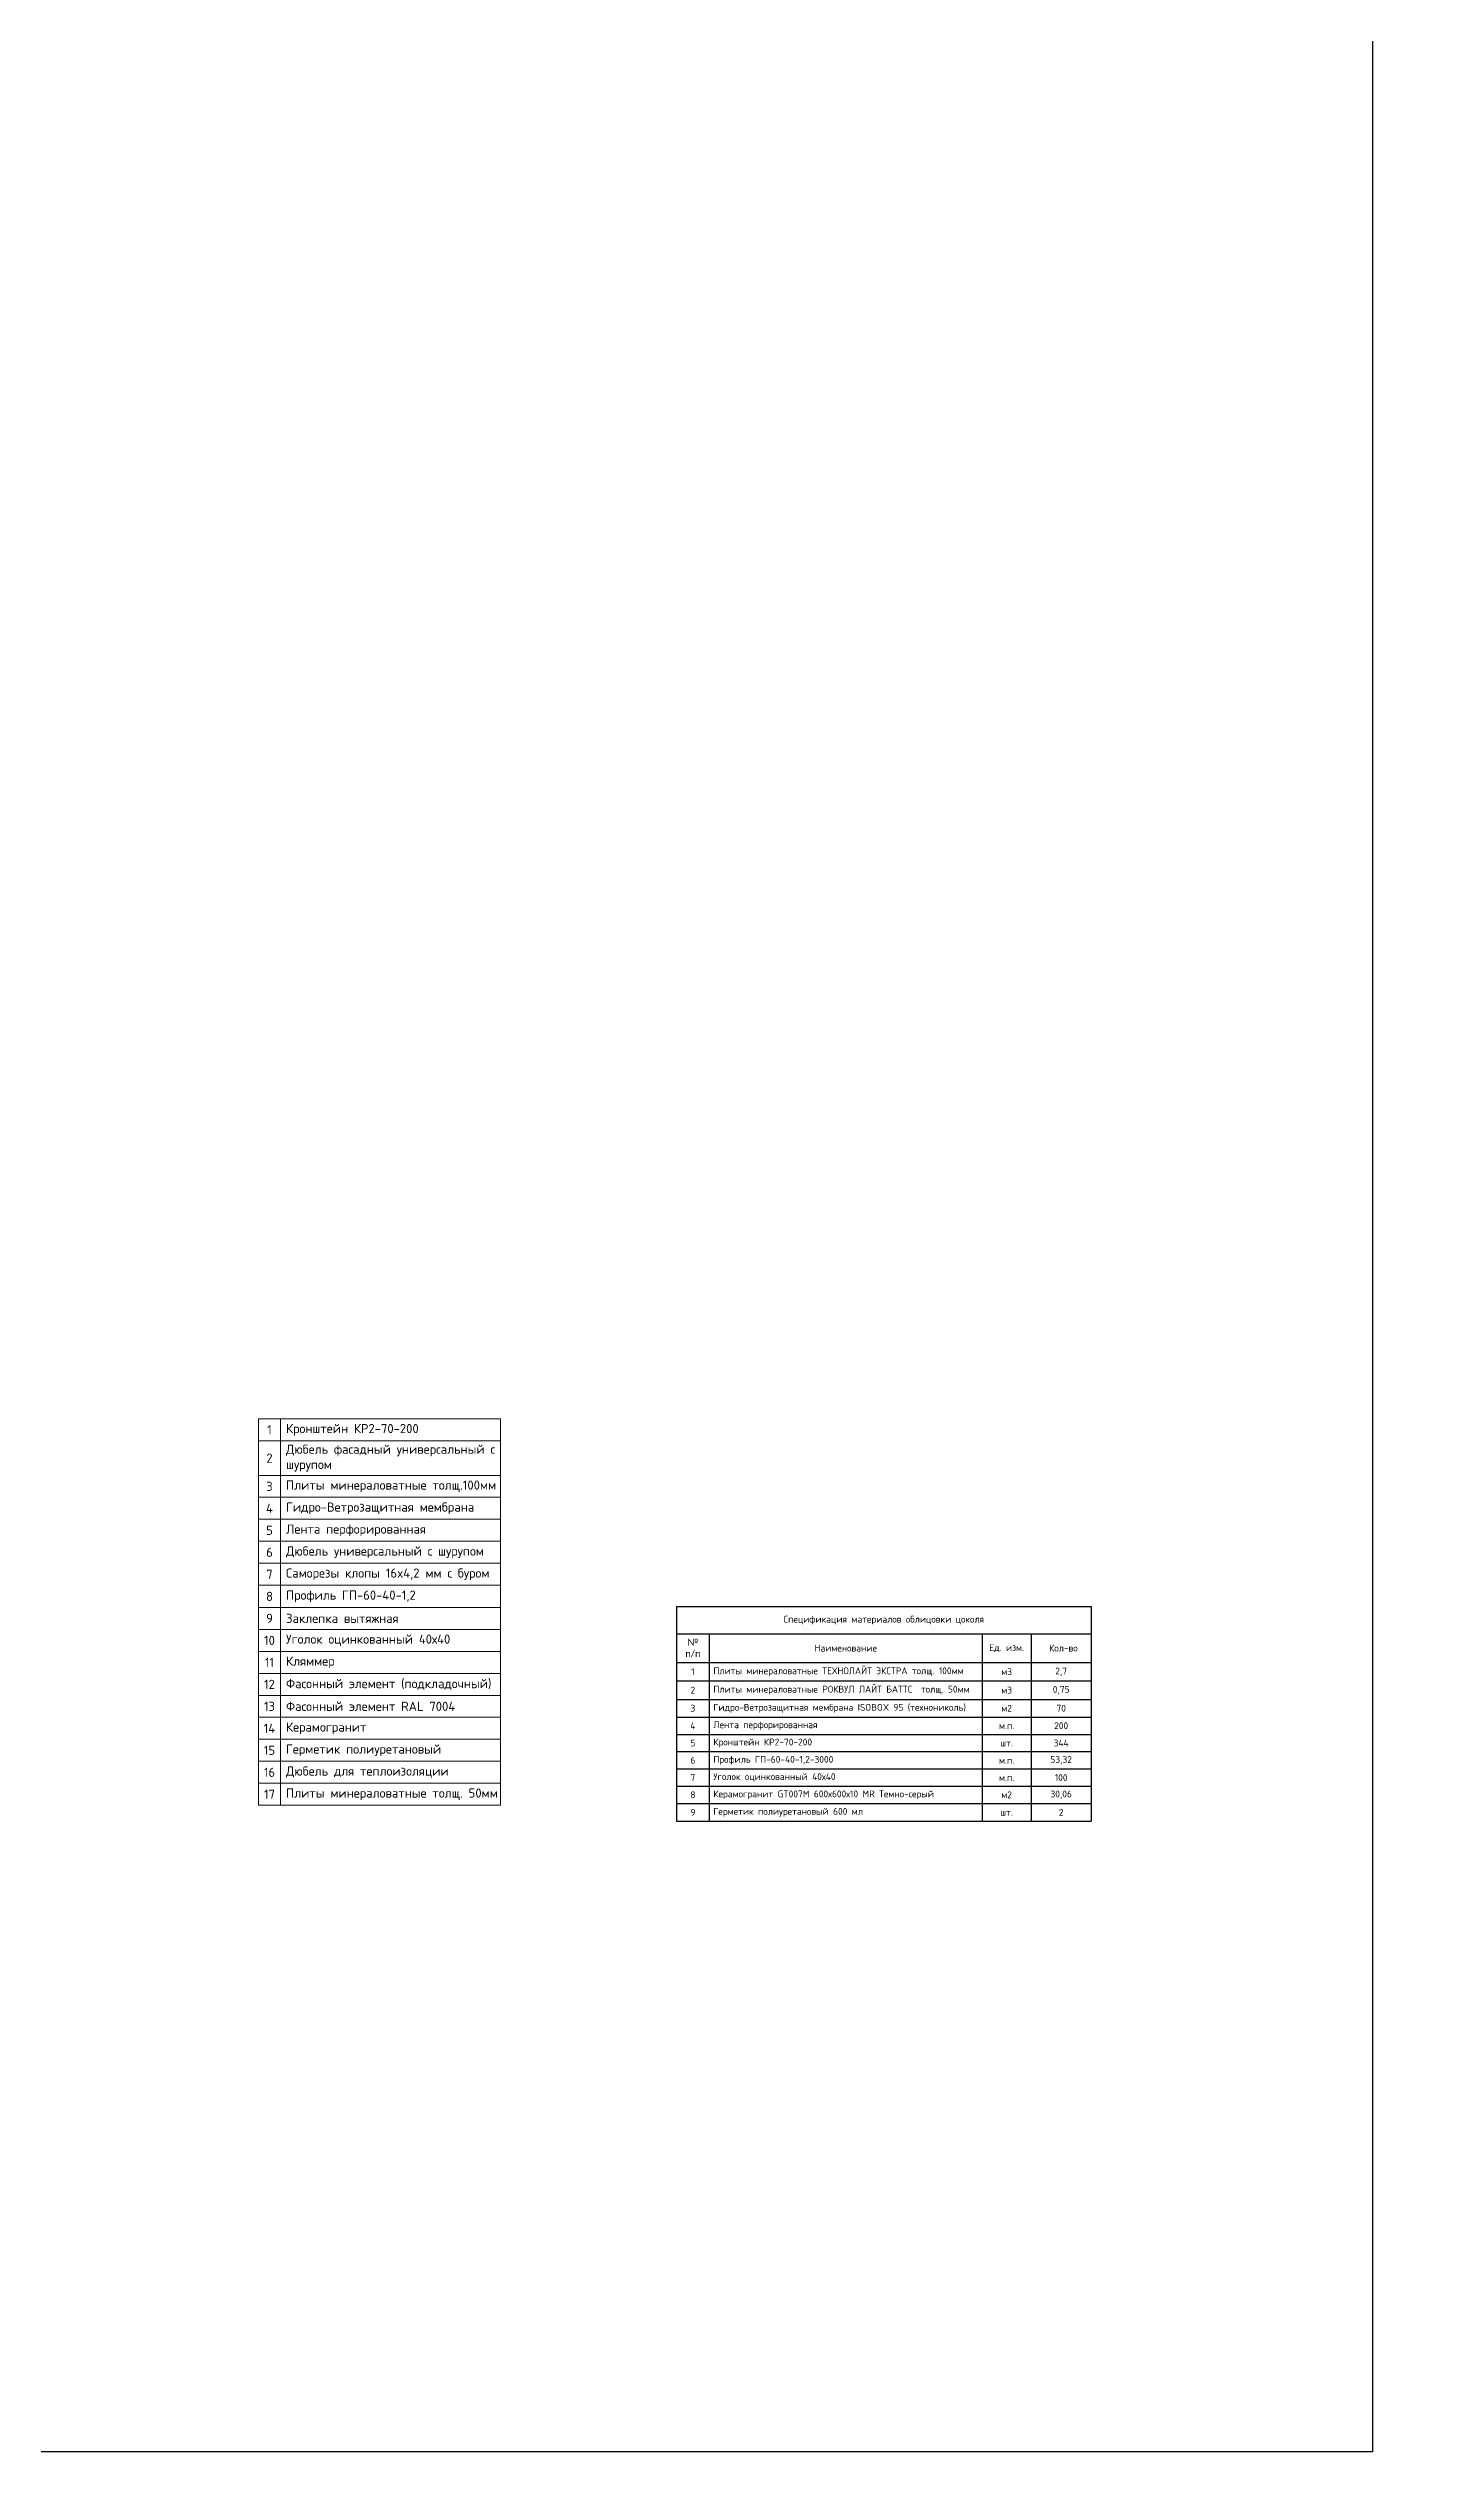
# Model space of a CAD drawing. Header units: millimetres. Extents: x -3689 to 2955806, y -724709 to -635850.
# Drawn here: x 2942034 to 2943926, y -724709 to -721430 of the extents above; entities that cross this region are included whole.
import ezdxf
from ezdxf import colors
from ezdxf.entities.mleader import LeaderData, LeaderLine
from ezdxf.math import Vec2, Vec3

# ---------------------------------------------------------------- set-up
doc = ezdxf.new("R2010")
doc.units = ezdxf.units.MM
doc.layers.add('0_текст', color=7, linetype='Continuous', lineweight=0)
doc.layers.add('_Выноска', color=7, linetype='Continuous', lineweight=15)
doc.styles.add('SPDS', font='isocpeui.ttf')

# ---------------------------------------------------------------- blocks, each defined once
blk = doc.blocks.new('*T462')
at = {"layer": '_Выноска', "linetype": 'ByBlock', "lineweight": -2, "transparency": 16777216}
for p, q in [((0, 0), (565.7, 0)), ((565.7, 0), (565.7, -292.9)), ((0, -37.2), (565.7, -37.2)), ((0, -37.2), (0, -292.9)), ((44.7, -37.2), (44.7, -292.9)), ((416.8, -37.2), (416.8, -292.9)), ((483.8, -37.2), (483.8, -292.9)), ((0, -76.4), (565.7, -76.4)), ((0, -101.5), (565.7, -101.5)), ((0, -126.7), (483.8, -126.7)), ((0, -150.9), (565.7, -150.9)), ((0, -174.4), (565.7, -174.4)), ((0, -198), (565.7, -198)), ((0, -221.6), (565.7, -221.6)), ((0, -245.1), (565.7, -245.1)), ((0, -268.7), (565.7, -268.7)), ((0, -292.9), (565.7, -292.9))]:
    blk.add_line(p, q, dxfattribs=at)
at = {"layer": '_Выноска', "color": 0, "linetype": 'ByBlock', "lineweight": -2, "transparency": 16777216}
for p, q in [((0, 0), (0, -37.2)), ((483.8, -126.7), (565.7, -126.7))]:
    blk.add_line(p, q, dxfattribs=at)
at = {"layer": '_Выноска', "color": 0, "transparency": 16777216, "char_height": 9.304}
for s, insert, width, attachment_point in [('{\\fISOCPEUR|b0|i0|c204|p34;Спецификация материалов облицовки цоколя}', (282.8, -18.6), 554.515, 5), ('{\\fCalibri|b0|i0|c204|p34;№ п/п}', (22.3, -56.8), 33.494, 5), ('{\\fISOCPEUR|b0|i0|c204|p34;Наименование}', (230.7, -56.8), 360.993, 5), ('{\\fISOCPEUR|b0|i0|c0;Ед. изм.', (450.3, -56.8), 55.824, 5), ('{\\fISOCPEUR|b0|i0|c0; Кол-во ', (524.7, -56.8), 70.71, 5), ('{\\fISOCPEUR|b0|i0|c0|p34;1', (22.3, -89), 33.494, 5), ('{\\fISOCPEUR|b0|i0|c0;Плиты минераловатные ТЕХНОЛАЙТ ЭКСТРА толщ. 100мм', (50.2, -89), 360.993, 4), ('{\\fISOCPEUR|b0|i0|c0;м3', (450.3, -89), 55.824, 5), ('{\\fISOCPEUR|b0|i0|c204|p34;2,7}', (524.7, -89), 70.71, 5), ('{\\fISOCPEUR|b0|i0|c0;2', (22.3, -114.1), 33.494, 5), ('{\\fISOCPEUR|b0|i0|c0;Плиты минераловатные РОКВУЛ ЛАЙТ БАТТС  толщ. 50мм', (50.2, -114.1), 360.993, 4), ('{\\fISOCPEUR|b0|i0|c0;м3', (450.3, -114.1), 55.824, 5), ('{\\fISOCPEUR|b0|i0|c204|p34;0,75}', (524.7, -114.1), 70.71, 5), ('{\\fISOCPEUR|b0|i0|c0;4', (22.3, -162.6), 33.494, 5), ('{\\fISOCPEUR|b0|i0|c0;3', (22.3, -138.8), 33.494, 5), ('{\\fISOCPEUR|b0|i0|c0;Лента перфорированная', (50.2, -162.6), 360.993, 4), ('{\\fISOCPEUR|b0|i0|c204|p34;Гидро-Ветрозащитная мембрана ISOBOX 95 (технониколь)}', (50.2, -138.8), 360.993, 4), ('{\\fISOCPEUR|b0|i0|c0;м.п.', (450.3, -162.6), 55.824, 5), ('{\\fISOCPEUR|b0|i0|c0;м2', (450.3, -138.8), 55.824, 5), ('{\\fISOCPEUR|b0|i0|c204|p34;200}', (524.7, -162.6), 70.71, 5), ('{\\fISOCPEUR|b0|i0|c204|p34;70}', (524.7, -138.8), 70.71, 5), ('{\\fISOCPEUR|b0|i0|c0|p34;5', (22.3, -186.2), 33.494, 5), ('{\\fISOCPEUR|b0|i0|c0;Кронштейн КР2-70-200', (50.2, -186.2), 360.993, 4), ('{\\fISOCPEUR|b0|i0|c0;шт.', (450.3, -186.2), 55.824, 5), ('{\\fISOCPEUR|b0|i0|c204|p34;344}', (524.7, -186.2), 70.71, 5), ('{\\fISOCPEUR|b0|i0|c0|p34;7', (22.3, -233.3), 33.494, 5), ('{\\fISOCPEUR|b0|i0|c0|p34;6', (22.3, -209.8), 33.494, 5), ('{\\fISOCPEUR|b0|i0|c0;Уголок оцинкованный 40х40', (50.2, -233.3), 360.993, 4), ('{\\fISOCPEUR|b0|i0|c0;Профиль ГП-60-40-1,2-3000', (50.2, -209.8), 360.993, 4), ('{\\fISOCPEUR|b0|i0|c0;м.п.', (450.3, -209.8), 55.824, 5), ('{\\fISOCPEUR|b0|i0|c204|p34;53,32}', (524.7, -209.8), 70.71, 5), ('{\\fISOCPEUR|b0|i0|c204|p34;100}', (524.7, -233.3), 70.71, 5), ('{\\fISOCPEUR|b0|i0|c0|p34;8', (22.3, -256.9), 33.494, 5), ('{\\fISOCPEUR|b0|i0|c0;Керамогранит GT007М 600х600х10 MR Темно-серый', (50.2, -256.9), 360.993, 4), ('{\\fISOCPEUR|b0|i0|c0;м.п.', (450.3, -233.3), 55.824, 5), ('{\\fISOCPEUR|b0|i0|c0;м2', (450.3, -256.9), 55.824, 5), ('{\\fISOCPEUR|b0|i0|c204|p34;30,06}', (524.7, -256.9), 70.71, 5), ('{\\fISOCPEUR|b0|i0|c0|p34;9', (22.3, -280.8), 33.494, 5), ('{\\fISOCPEUR|b0|i0|c204|p34;Герметик полиуретановый 600 мл}', (50.2, -280.8), 360.993, 4), ('{\\fISOCPEUR|b0|i0|c0;шт.', (450.3, -280.8), 55.824, 5), ('{\\fISOCPEUR|b0|i0|c204|p34;2}', (524.7, -280.8), 70.71, 5)]:
    blk.add_mtext(s, dxfattribs=dict(at, insert=insert, width=width, attachment_point=attachment_point))

msp = doc.modelspace()

# ---------------------------------------------------------------- linework, layer by layer
at = {"color": 230, "true_color": 0xff0080}
msp.add_lwpolyline([(2939566.8, -720120.8), (2943840.6, -720120.8), (2943840.6, -724708.6), (2939566.8, -724708.6)], close=True, dxfattribs=at)
at = {"layer": '_Выноска'}
for p, q in [((2942321, -723299.4), (2942651.1, -723299.4)), ((2942321, -723299.4), (2942321, -723826.6)), ((2942351.1, -723299.4), (2942351.1, -723826.6)), ((2942651.1, -723299.4), (2942651.1, -723826.6)), ((2942321, -723329.4), (2942651.1, -723329.4)), ((2942321, -723376.5), (2942651.1, -723376.5)), ((2942321, -723406.5), (2942651.1, -723406.5)), ((2942321, -723436.5), (2942651.1, -723436.5)), ((2942321, -723466.5), (2942651.1, -723466.5)), ((2942321, -723496.5), (2942651.1, -723496.5)), ((2942321, -723526.5), (2942651.1, -723526.5)), ((2942321, -723556.6), (2942651.1, -723556.6)), ((2942321, -723586.6), (2942651.1, -723586.6)), ((2942321, -723616.6), (2942651.1, -723616.6)), ((2942321, -723646.6), (2942651.1, -723646.6)), ((2942321, -723676.6), (2942651.1, -723676.6)), ((2942321, -723706.6), (2942651.1, -723706.6)), ((2942321, -723736.6), (2942651.1, -723736.6)), ((2942321, -723766.6), (2942651.1, -723766.6)), ((2942321, -723796.6), (2942351.1, -723796.6)), ((2942351.1, -723796.6), (2942651.1, -723796.6)), ((2942321, -723826.6), (2942651.1, -723826.6))]:
    msp.add_line(p, q, dxfattribs=at)

# ---------------------------------------------------------------- block references
msp.add_blockref('*T462', (2942891.3, -723555.4))

# ---------------------------------------------------------------- texts
for s, insert, char_height, width, attachment_point in [('{\\fISOCPEUR|b0|i0|c0;1', (2942336, -723314.4), 12.503, 15.004, 5), ('{\\fISOCPEUR|b0|i0|c0;Кронштейн КР2-70-200', (2942358.6, -723314.4), 12.503, 285.073, 4), ('{\\fISOCPEUR|b0|i0|c0;2', (2942336, -723353), 12.503, 15.004, 5), ('{\\fISOCPEUR|b0|i0|c0;Дюбель фасадный универсальный с шурупом', (2942358.6, -723353), 12.503, 285.073, 4), ('{\\fISOCPEUR|b0|i0|c0;3', (2942336, -723391.5), 12.503, 15.004, 5), ('{\\fISOCPEUR|b0|i0|c204|p34;Плиты минераловатные толщ\\fISOCPEUR|b0|i0|c0|p34;.100\\fISOCPEUR|b0|i0|c204|p34;мм}', (2942358.6, -723391.5), 12.5032, 285.073, 4), ('{\\fISOCPEUR|b0|i0|c0;4', (2942336, -723421.5), 12.503, 15.004, 5), ('{\\fISOCPEUR|b0|i0|c0;Гидро-Ветрозащитная мембрана', (2942358.6, -723421.5), 12.503, 285.073, 4), ('{\\fISOCPEUR|b0|i0|c0;5', (2942336, -723451.5), 12.503, 15.004, 5), ('{\\fISOCPEUR|b0|i0|c0;Лента перфорированная', (2942358.6, -723451.5), 12.503, 285.073, 4), ('{\\fISOCPEUR|b0|i0|c0;6', (2942336, -723481.5), 12.503, 15.004, 5), ('{\\fISOCPEUR|b0|i0|c0;Дюбель универсальный с шурупом', (2942358.6, -723481.5), 12.503, 285.073, 4), ('{\\fISOCPEUR|b0|i0|c0;7', (2942336, -723511.5), 12.503, 15.004, 5), ('{\\fISOCPEUR|b0|i0|c0;Саморезы клопы 16x4,2 мм с буром', (2942358.6, -723511.5), 12.503, 285.073, 4), ('{\\fISOCPEUR|b0|i0|c0;8', (2942336, -723541.6), 12.503, 15.004, 5), ('{\\fISOCPEUR|b0|i0|c204|p34;Профиль ГП\\fISOCPEUR|b0|i0|c0|p34;-60-40-1,2}', (2942358.6, -723541.6), 12.503, 285.073, 4), ('{\\fISOCPEUR|b0|i0|c0;9', (2942336, -723571.6), 12.503, 15.004, 5), ('{\\fISOCPEUR|b0|i0|c0;Заклепка вытяжная', (2942358.6, -723571.6), 12.503, 285.073, 4), ('{\\fISOCPEUR|b0|i0|c0;10', (2942336, -723601.6), 12.503, 15.004, 5), ('{\\fISOCPEUR|b0|i0|c0;Уголок оцинкованный 40х40', (2942358.6, -723601.6), 12.503, 285.073, 4), ('{\\fISOCPEUR|b0|i0|c0;11', (2942336, -723631.6), 12.503, 15.004, 5), ('{\\fISOCPEUR|b0|i0|c0;Кляммер', (2942358.6, -723631.6), 12.503, 285.073, 4), ('{\\fISOCPEUR|b0|i0|c0;12', (2942336, -723661.6), 12.503, 15.004, 5), ('{\\fISOCPEUR|b0|i0|c204|p34;Фасонный элемент (подкладочный)}', (2942358.6, -723661.6), 12.503, 285.073, 4), ('{\\fISOCPEUR|b0|i0|c0;14', (2942336, -723721.6), 12.503, 15.004, 5), ('{\\fISOCPEUR|b0|i0|c0;13', (2942336, -723691.6), 12.503, 15.004, 5), ('{\\fISOCPEUR|b0|i0|c204|p34;Фасонный элемент \\fISOCPEUR|b0|i0|c0|p34;RAL 7004}', (2942358.6, -723691.6), 12.503, 285.073, 4), ('{\\fISOCPEUR|b0|i0|c204|p34;Керамогранит }', (2942358.6, -723721.6), 12.503, 285.073, 4), ('{\\fISOCPEUR|b0|i0|c0;15', (2942336, -723751.6), 12.503, 15.004, 5), ('{\\fISOCPEUR|b0|i0|c204|p34;Герметик полиуретановый}', (2942358.6, -723751.6), 12.503, 285.073, 4), ('{\\fISOCPEUR|b0|i0|c0|p34;16', (2942336, -723781.6), 12.503, 15.004, 5), ('{\\fISOCPEUR|b0|i0|c204|p34;Дюбель для теплоизоляции}', (2942358.6, -723781.6), 12.503, 285.073, 4), ('{\\fISOCPEUR|b0|i0|c0|p34;17', (2942336, -723811.6), 12.503, 15.004, 5), ('{\\fISOCPEUR|b0|i0|c204|p34;Плиты минераловатные толщ. 50мм}', (2942358.6, -723811.6), 12.503, 285.073, 4)]:
    msp.add_mtext(s, dxfattribs=dict(at, insert=insert, char_height=char_height, width=width, attachment_point=attachment_point))

# ---------------------------------------------------------------- leaders
at = {"layer": '0_текст'}
ml = msp.add_multileader_mtext('Standard', dxfattribs=at)
ml.set_content('\\A1;\\pxi1,ql;{\\fISOCPEUR|b0|i0|c204|p34;Стеновая сэндвич-панель}', color=256, style='SPDS')
ml.set_leader_properties(color=256, linetype='ByLayer', lineweight=-1)
ml.build(insert=Vec2(0, 0))
ml.multileader.update_dxf_attribs({"text_left_attachment_type": 6, "text_right_attachment_type": 6, "dogleg_length": 0, "arrow_head_size": 35, "scale": 10})
ctx = ml.context
ctx.base_point, ctx.scale, ctx.char_height, ctx.arrow_head_size, ctx.landing_gap_size, ctx.plane_origin = Vec3(2941338.7, -721541.1), 10, 25, 35, 0.1, Vec3(2942841.9, -722279.4)
ctx.left_attachment, ctx.right_attachment = 6, 6
notes = []
notes.append((ctx, [(1, (1, 1, 0), (2941338.7, -721541.1), (1, 0), 0, [(0, [(2941267, -721662.6)], 0, [])])]))
ctx.mtext.insert, ctx.mtext.width, ctx.mtext.defined_height, ctx.mtext.flow_direction = Vec3(2941338.8, -721511.1), 591.874, 227.2, 5
ml = msp.add_multileader_mtext('Standard', dxfattribs=at)
ml.set_content('\\A1;{\\fISOCPEUR|b0|i0|c204|p34;Конструкция \\Pотмостки (см. КЖ0)}', color=256, style='SPDS')
ml.set_leader_properties(color=256, linetype='ByLayer', lineweight=-1)
ml.build(insert=Vec2(0, 0))
ml.multileader.update_dxf_attribs({"text_left_attachment_type": 6, "text_right_attachment_type": 6, "dogleg_length": 0, "arrow_head_size": 35, "scale": 10})
ctx = ml.context
ctx.base_point, ctx.scale, ctx.char_height, ctx.arrow_head_size, ctx.landing_gap_size, ctx.plane_origin = Vec3(2940229.3, -722582.8), 10, 25, 35, 0.1, Vec3(2942360.5, -722952.5)
ctx.left_attachment, ctx.right_attachment = 6, 6
notes.append((ctx, [(0, (1, 1, 0), (2940529.5, -722582.8), (-1, 0), 0, [(0, [(2940767.5, -722328)], 0, [])])]))
ctx.mtext.insert, ctx.mtext.width, ctx.mtext.defined_height, ctx.mtext.flow_direction = Vec3(2940229.4, -722552.8), 657.489, 17.4, 5
ml = msp.add_multileader_mtext('Standard', dxfattribs=at)
ml.set_content('\\A1;\\pxi1,ql;{\\fISOCPEUR|b0|i0|c204|p34;Гидроизоляция (см. КЖ0)}', color=256, style='SPDS')
ml.set_leader_properties(color=256, linetype='ByLayer', lineweight=-1)
ml.build(insert=Vec2(0, 0))
ml.multileader.update_dxf_attribs({"text_left_attachment_type": 6, "text_right_attachment_type": 6, "dogleg_length": 0, "arrow_head_size": 35, "scale": 10})
ctx = ml.context
ctx.base_point, ctx.scale, ctx.char_height, ctx.arrow_head_size, ctx.landing_gap_size, ctx.plane_origin = Vec3(2941220, -722830.3), 10, 25, 35, 0.1, Vec3(2942628.7, -723300)
ctx.left_attachment, ctx.right_attachment = 6, 6
notes.append((ctx, [(1, (1, 1, 0), (2941220, -722830.3), (1, 0), 0, [(0, [(2941067, -722527.4)], 0, [])])]))
ctx.mtext.insert, ctx.mtext.width, ctx.mtext.defined_height, ctx.mtext.flow_direction = Vec3(2941220.1, -722797.8), 591.874, 227.2, 5
ml = msp.add_multileader_mtext('Standard', dxfattribs=at)
ml.set_content('\\A1;{\\fISOCPEUR|b0|i0|c204|p34;Пеноплекс}', color=256, style='SPDS')
ml.set_leader_properties(color=256, linetype='ByLayer', lineweight=-1)
ml.build(insert=Vec2(0, 0))
ml.multileader.update_dxf_attribs({"text_left_attachment_type": 6, "text_right_attachment_type": 6, "dogleg_length": 0, "arrow_head_size": 35, "scale": 10})
ctx = ml.context
ctx.base_point, ctx.scale, ctx.char_height, ctx.arrow_head_size, ctx.landing_gap_size, ctx.plane_origin = Vec3(2940746.5, -722812.6), 10, 25, 35, 0.1, Vec3(2942218.9, -723472.7)
ctx.left_attachment, ctx.right_attachment = 6, 6
notes.append((ctx, [(1, (1, 1, 0), (2940746.5, -722812.6), (1, 0), 0, [(0, [(2940657.2, -722700)], 0, [])])]))
ctx.mtext.insert, ctx.mtext.width, ctx.mtext.defined_height, ctx.mtext.flow_direction = Vec3(2940746.6, -722782.6), 642.842, 57.1, 5
ml = msp.add_multileader_mtext('Standard', dxfattribs=at)
ml.set_content('\\A1;\\pxi1,ql;{\\fISOCPEUR|b0|i0|c204|p34;Бетонная подготовка (см. КЖ0)}', color=256, style='SPDS')
ml.set_leader_properties(color=256, linetype='ByLayer', lineweight=-1)
ml.build(insert=Vec2(0, 0))
ml.multileader.update_dxf_attribs({"text_left_attachment_type": 6, "text_right_attachment_type": 6, "dogleg_length": 0, "arrow_head_size": 35, "scale": 10})
ctx = ml.context
ctx.base_point, ctx.scale, ctx.char_height, ctx.arrow_head_size, ctx.landing_gap_size, ctx.plane_origin = Vec3(2941284.1, -722778.8), 10, 25, 35, 0.1, Vec3(2942816.4, -723472.7)
ctx.left_attachment, ctx.right_attachment = 6, 6
notes.append((ctx, [(1, (1, 1, 0), (2941284.1, -722778.8), (1, 0), 0, [(0, [(2941254.8, -722700)], 0, [])])]))
ctx.mtext.insert, ctx.mtext.width, ctx.mtext.defined_height, ctx.mtext.flow_direction = Vec3(2941284.2, -722748.8), 591.874, 227.2, 5
for ctx, leaders in notes:
    for number, flags, end, landing, length, lines in leaders:
        leader = LeaderData()
        leader.index, (leader.has_last_leader_line, leader.has_dogleg_vector, leader.attachment_direction) = number, flags
        leader.last_leader_point, leader.dogleg_vector, leader.dogleg_length = Vec3(end), Vec3(landing), length
        for number, points, colour, breaks in lines:
            line = LeaderLine()
            line.index, line.vertices, line.color, line.breaks = number, Vec3.list(points), colors.encode_raw_color(colour), breaks
            leader.lines.append(line)
        ctx.leaders.append(leader)

doc.saveas('drawing.dxf')
